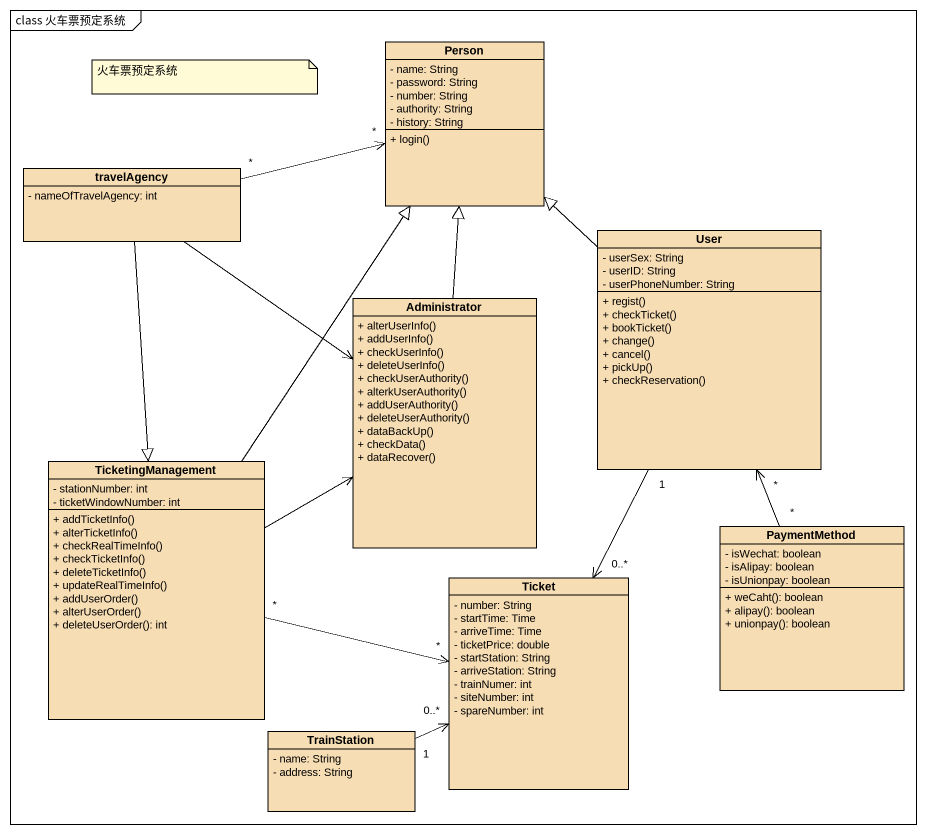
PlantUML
@startuml
mainframe class 火车票预定系统
hide circle
hide empty members
skinparam classAttributeIconSize 0
class "Person" as Person_ #F7DDB4 {
  - name: String
  - password: String
  - number: String
  - authority: String
  - history: String
  + login()
}
class travelAgency #F7DDB4 {
  - nameOfTravelAgency: int
}
class User #F7DDB4 {
  - userSex: String
  - userID: String
  - userPhoneNumber: String
  + regist()
  + checkTicket()
  + bookTicket()
  + change()
  + cancel()
  + pickUp()
  + checkReservation()
}
class Administrator #F7DDB4 {
  + alterUserInfo()
  + addUserInfo()
  + checkUserInfo()
  + deleteUserInfo()
  + checkUserAuthority()
  + alterkUserAuthority()
  + addUserAuthority()
  + deleteUserAuthority()
  + dataBackUp()
  + checkData()
  + dataRecover()
}
class TicketingManagement #F7DDB4 {
  - stationNumber: int
  - ticketWindowNumber: int
  + addTicketInfo()
  + alterTicketInfo()
  + checkRealTimeInfo()
  + checkTicketInfo()
  + deleteTicketInfo()
  + updateRealTimeInfo()
  + addUserOrder()
  + alterUserOrder()
  + deleteUserOrder(): int
}
class PaymentMethod #F7DDB4 {
  - isWechat: boolean
  - isAlipay: boolean
  - isUnionpay: boolean
  + weCaht(): boolean
  + alipay(): boolean
  + unionpay(): boolean
}
class Ticket #F7DDB4 {
  - number: String
  - startTime: Time
  - arriveTime: Time
  - ticketPrice: double
  - startStation: String
  - arriveStation: String
  - trainNumer: int
  - siteNumber: int
  - spareNumber: int
}
class TrainStation #F7DDB4 {
  - name: String
  - address: String
}
travelAgency "*" -right-> "*" Person_
travelAgency --> Administrator
travelAgency --|> TicketingManagement
User -up-|> Person_
User "*" <-- "*" PaymentMethod
User "1" --> "0..*" Ticket
Administrator -up-|> Person_
TicketingManagement -up-|> Person_
TicketingManagement -right-> Administrator
TicketingManagement "*" -right-> "*" Ticket
Ticket "0..*" <-left- "1" TrainStation
note as N1
  火车票预定系统
end note
@enduml
